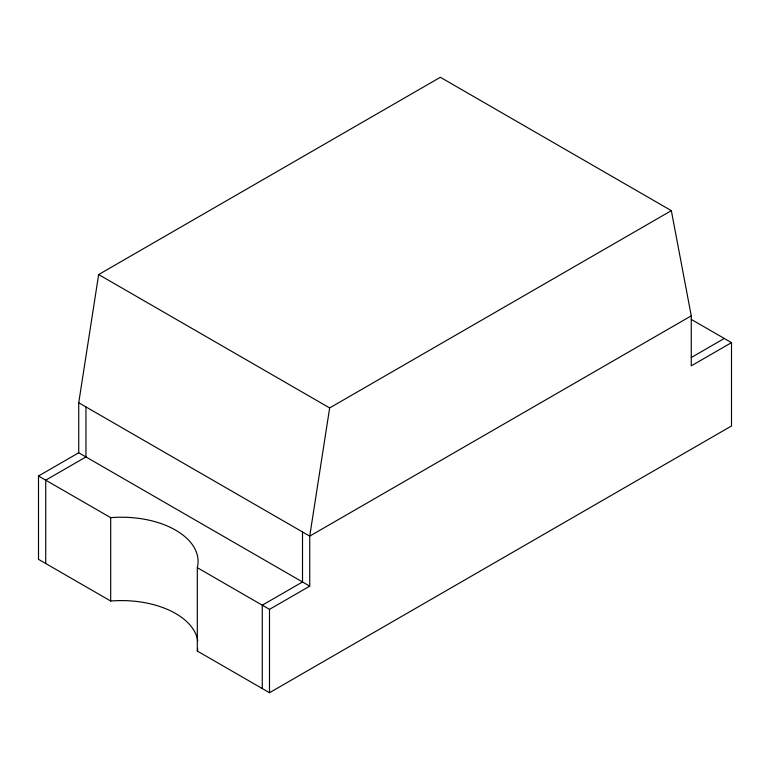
<?xml version="1.0" encoding="UTF-8"?>
<svg xmlns="http://www.w3.org/2000/svg" width="770" height="770" viewBox="0 0 770 770"><rect width="100%" height="100%" fill="white"/><g stroke="black" fill="none" stroke-linecap="round" stroke-linejoin="round"><path stroke-width="1.16" d="M671.344 210.653L329.656 407.927L309.733 536.122L309.733 586.134L78.733 452.77L78.733 402.758L98.656 274.553L440.344 77.279L671.344 210.653L691.268 315.844L691.268 365.856L731.5 342.631L731.5 425.983L269.5 692.721L197.312 651.045L197.312 567.683A76.567 44.208 0 0 0 110.688 517.671L38.5 475.995L38.5 559.347L110.688 601.033A76.567 44.208 0 0 1 197.774 640.823M38.5 475.995L78.733 452.77M691.268 315.844L309.733 536.122L78.733 402.758M691.277 357.521L724.281 338.463M197.312 567.683L269.5 609.359L309.733 586.134M691.277 319.406L731.5 342.631M98.656 274.553L329.656 407.927M302.514 531.954L302.514 581.966L262.281 605.191L262.281 688.553M269.5 609.359L269.5 692.721M110.688 517.671L110.688 601.033M85.951 406.926L85.951 456.937L45.719 480.162L45.719 563.515M197.765 648.783A76.567 44.208 0 0 1 197.312 651.045"/></g></svg>
